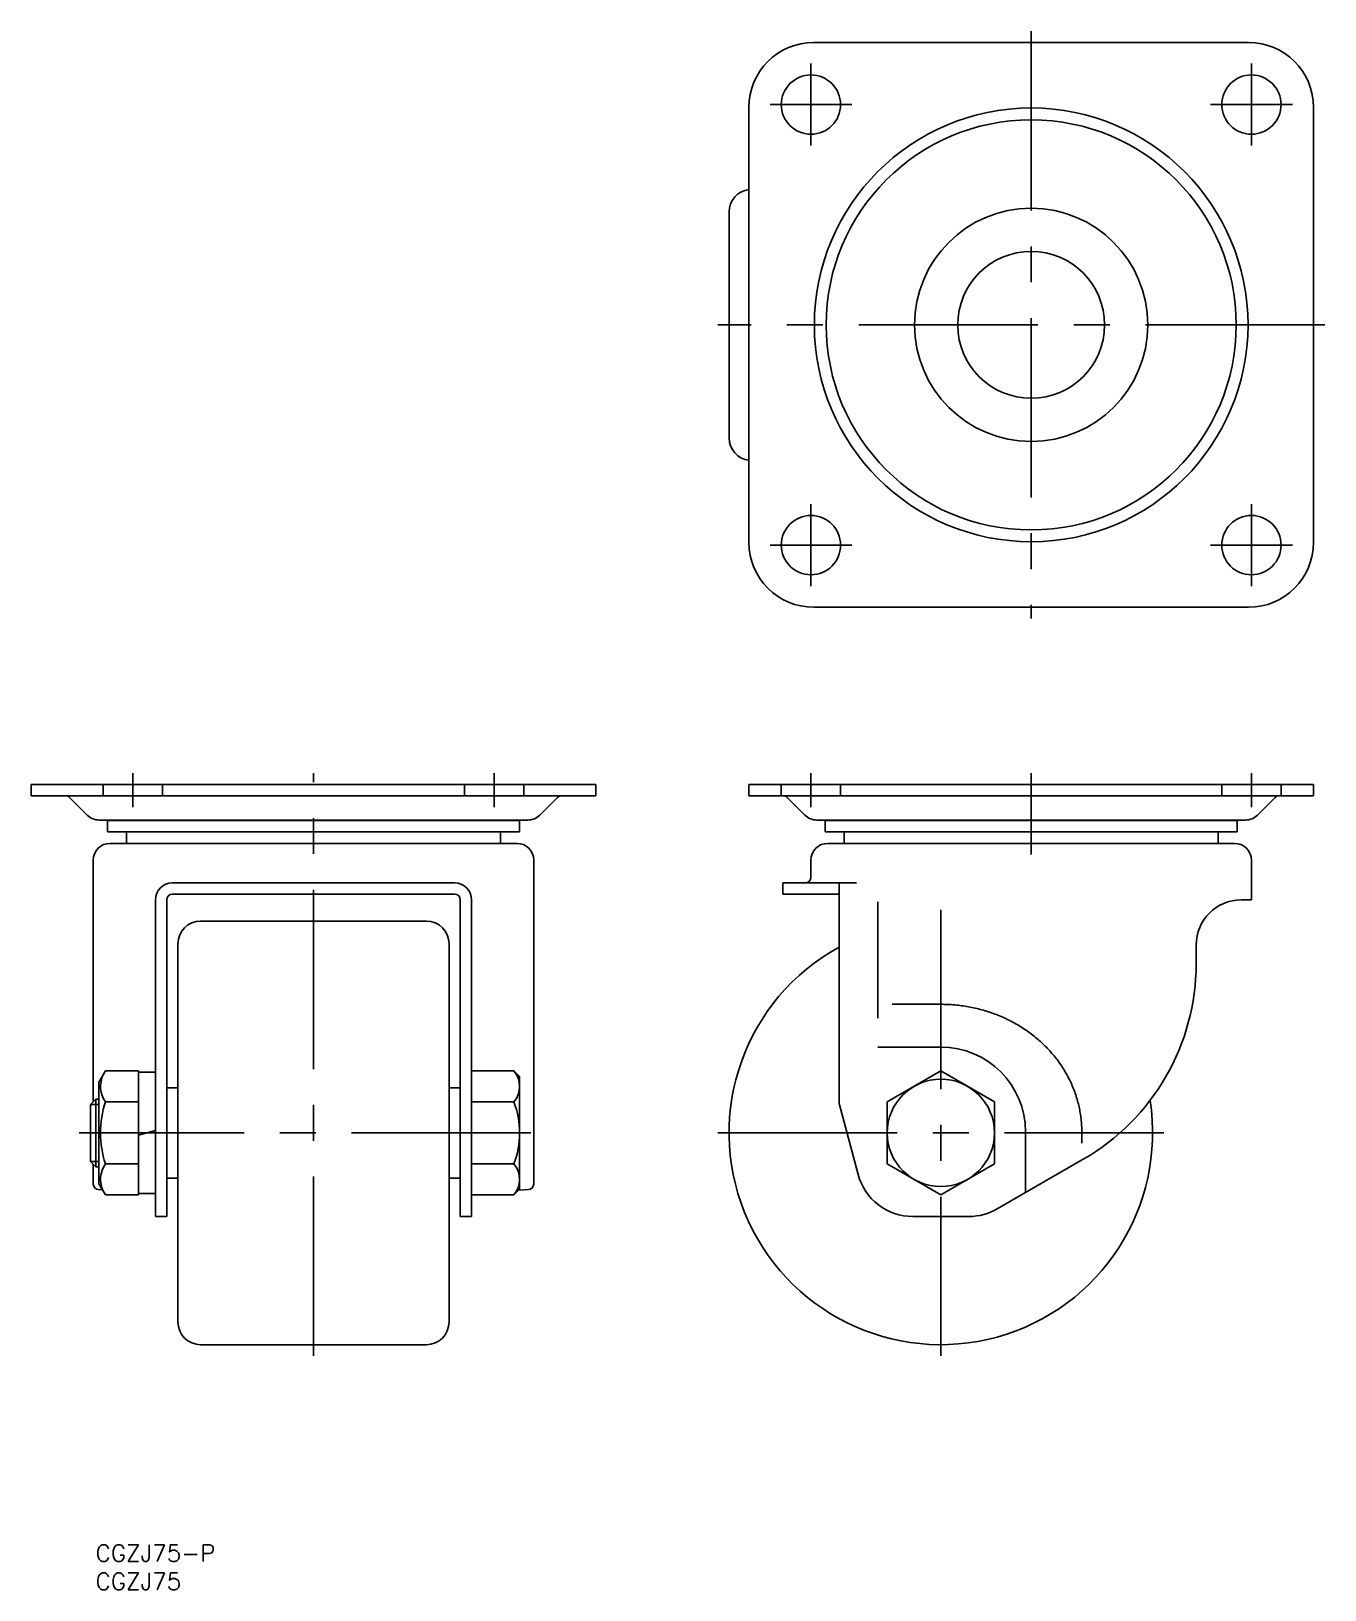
# Model space of a CAD drawing. Extents: x -161 to 68, y -81 to 195.
import ezdxf

# ---------------------------------------------------------------- set-up
doc = ezdxf.new("R2010")
doc.units = 0
doc.linetypes.add('CENTER', pattern=[50.8, 31.75, -6.35, 6.35, -6.35])
doc.linetypes.add('DASHED', pattern=[19.05, 12.7, -6.35])
doc.layers.get('0').update_dxf_attribs({"linetype": 'CONTINUOUS'})
doc.layers.add('CENTER', color=1, linetype='CENTER')
doc.styles.get("Standard").update_dxf_attribs({"font": 'txt.shx', "height": 3, "bigfont": 'bigfont.shx'})

msp = doc.modelspace()

# ---------------------------------------------------------------- linework, layer by layer
at = {"color": 7, "linetype": 'CONTINUOUS'}
for p, q in [((-22.5, 193.07), (54.5, 193.07)), ((-34, 104.57), (-34, 181.57)), ((66, 104.57), (66, 181.57)), ((-37.5, 123.07), (-37.5, 163.07)), ((54.5, 93.07), (-22.5, 93.07)), ((-111.09, 61.7), (-161.09, 61.7)), ((-161.09, 61.7), (-161.09, 59.7)), ((-111.09, 61.7), (-61.09, 61.7)), ((-61.09, 61.7), (-61.09, 59.7)), ((16, 61.7), (-34, 61.7)), ((-34, 61.7), (-34, 59.7)), ((16, 61.7), (66, 61.7)), ((66, 61.7), (66, 59.7)), ((-161.09, 59.7), (-111.09, 59.7)), ((-151.17, 56.28), (-154.29, 59.41)), ((-61.09, 59.7), (-111.09, 59.7)), ((-71.01, 56.28), (-67.88, 59.41)), ((-34, 59.7), (16, 59.7)), ((-24.08, 56.28), (-27.21, 59.41)), ((66, 59.7), (16, 59.7)), ((56.08, 56.28), (59.21, 59.41)), ((-111.09, 55.4), (-149.04, 55.4)), ((-147.59, 55.3), (-147.59, 53.3)), ((-147.1, 55.3), (-147.59, 55.3)), ((-147.59, 55.3), (-111.09, 55.3)), ((-111.09, 55.4), (-73.13, 55.4)), ((-74.59, 55.3), (-111.09, 55.3)), ((-75.07, 55.3), (-74.59, 55.3)), ((-74.59, 55.3), (-74.59, 53.3)), ((16, 55.4), (-21.96, 55.4)), ((-20.5, 55.3), (16, 55.3)), ((-20.01, 55.3), (-20.5, 55.3)), ((-20.5, 55.3), (-20.5, 53.3)), ((16, 55.4), (53.96, 55.4)), ((52.5, 55.3), (16, 55.3)), ((52.01, 55.3), (52.5, 55.3)), ((52.5, 55.3), (52.5, 53.3)), ((-111.09, 53.3), (-147.59, 53.3)), ((-144.18, 53.3), (-144.18, 51.27)), ((-111.09, 53.3), (-74.59, 53.3)), ((-77.99, 53.3), (-77.99, 51.27)), ((16, 53.3), (-20.5, 53.3)), ((-17.09, 53.3), (-17.09, 51.27)), ((16, 53.3), (52.5, 53.3)), ((49.09, 53.3), (49.09, 51.27)), ((-147.09, 51.27), (-75.09, 51.27)), ((16, 51.27), (-20, 51.27)), ((16, 51.27), (52, 51.27)), ((-150.09, 5.55), (-150.09, 48.27)), ((-72.09, 48.27), (-72.09, -9.05)), ((-23, 48.27), (-23, 45.27)), ((55, 48.27), (55, 41.27)), ((-136.09, 44.27), (-86.09, 44.27)), ((-14.94, 44.27), (-28, 44.27)), ((-28, 42.27), (-28, 44.27)), ((-18, 5.2), (-18, 44.27)), ((-86.09, 42.27), (-136.09, 42.27)), ((-18, 42.27), (-28, 42.27)), ((-139.09, -14.8), (-139.09, 41.27)), ((-137.09, 41.27), (-137.09, -14.8)), ((-85.09, -14.8), (-85.09, 41.27)), ((-83.09, 41.27), (-83.09, -14.8)), ((-11.15, 20.3), (-11.15, 40.89)), ((55, 41.27), (53.21, 41.27)), ((-131.09, 37.5), (-91.09, 37.5)), ((-135.09, 0), (-135.09, 33.5)), ((-87.09, 0), (-87.09, 33.5)), ((45.21, 33.27), (45.21, 29.96)), ((-8.62, 22.77), (0, 22.77)), ((-135.09, 21), (-135.09, 21)), ((-11.15, 15.2), (0, 15.2)), ((-147.95, 10.97), (-149.09, 9)), ((-149.09, 0), (-149.09, 9)), ((-142.09, 10.97), (-147.95, 10.97)), ((-142.09, 10.97), (-142.09, -10.75)), ((-142.09, 10.97), (-142.09, -10.97)), ((-142.09, 10.75), (-139.09, 10.75)), ((-75.59, 10.97), (-83.09, 10.97)), ((-74.59, 9.97), (-75.59, 10.97)), ((-74.59, -9.97), (-74.59, 9.97)), ((0, 10.97), (-9.5, 5.48)), ((9.5, 5.48), (0, 10.97)), ((-149.64, 6), (-150.59, 5.05)), ((-149.64, -6), (-149.64, 6)), ((-149.64, 6), (-149.09, 6)), ((-135.09, 8), (-137.09, 8)), ((-87.09, 8), (-85.09, 8)), ((-150.59, -5.05), (-150.59, 5.05)), ((-142.09, 5.48), (-147.95, 5.48)), ((-83.09, 5.48), (-75.59, 5.48)), ((-14.63, -7.39), (-18, 5.2)), ((-9.5, 5.48), (-9.5, -5.48)), ((9.5, -5.48), (9.5, 5.48)), ((-139.09, 0.4), (-142.09, -0.4)), ((-135.09, 0), (-135.09, -33.5)), ((-87.09, 0), (-87.09, -33.5)), ((15, -10.57), (15, 0.2)), ((24.96, 0.2), (24.96, -1.82)), ((-149.09, 0), (-149.09, -9)), ((-142.09, 0), (-142.09, -10.97)), ((-149.64, -6), (-150.59, -5.05)), ((-142.09, -5.48), (-147.95, -5.48)), ((-75.59, -5.48), (-83.09, -5.48)), ((-9.5, -5.48), (0, -10.97)), ((0, -10.97), (9.5, -5.48)), ((25.21, -4.68), (10, -13.46)), ((-150.09, -9.05), (-150.09, -5.55)), ((-150.09, -9.05), (-150.09, -5.55)), ((-149.64, -6), (-149.09, -6)), ((-135.09, -8), (-137.09, -8)), ((-87.09, -8), (-85.09, -8)), ((-148.46, -10.08), (-149.14, -10.05)), ((-148.43, -10.08), (-149.14, -10.05)), ((-147.95, -10.97), (-149.09, -9)), ((-142.09, -10.97), (-147.95, -10.97)), ((-142.09, -10.75), (-139.09, -10.75)), ((-75.59, -10.97), (-83.09, -10.97)), ((-74.59, -9.97), (-75.59, -10.97)), ((-74.75, -10.14), (-73.03, -10.05)), ((-139.09, -14.8), (-137.09, -14.8)), ((-85.09, -14.8), (-83.09, -14.8)), ((-4.97, -14.8), (5, -14.8)), ((-91.09, -37.5), (-131.09, -37.5))]:
    msp.add_line(p, q, dxfattribs=at)
at = {"color": 3, "linetype": 'DASHED'}
for p, q in [((-148.34, 61.7), (-148.34, 59.7)), ((-137.84, 61.7), (-137.84, 59.7)), ((-84.34, 61.7), (-84.34, 59.7)), ((-73.84, 61.7), (-73.84, 59.7)), ((-28.25, 61.7), (-28.25, 59.7)), ((-17.75, 61.7), (-17.75, 59.7)), ((49.75, 61.7), (49.75, 59.7)), ((60.25, 61.7), (60.25, 59.7))]:
    msp.add_line(p, q, dxfattribs=at)
at = {"color": 3, "linetype": 'CONTINUOUS'}
for p, q in [((-149.09, 5.05), (-150.59, 5.05)), ((-150.59, -5.05), (-149.09, -5.05))]:
    msp.add_line(p, q, dxfattribs=at)
at = {"color": 7, "linetype": 'CONTINUOUS'}
msp.add_polyline3d([(24.96, 0.2, 0), (24.95, 0.48, 0), (24.95, 0.75, 0), (24.94, 1.03, 0), (24.93, 1.31, 0), (24.91, 1.58, 0), (24.89, 1.86, 0), (24.86, 2.14, 0), (24.84, 2.41, 0), (24.8, 2.69, 0), (24.77, 2.96, 0), (24.73, 3.24, 0), (24.69, 3.51, 0), (24.64, 3.79, 0), (24.59, 4.06, 0), (24.54, 4.33, 0), (24.48, 4.6, 0), (24.42, 4.87, 0), (24.35, 5.14, 0), (24.28, 5.41, 0), (24.21, 5.68, 0), (24.13, 5.95, 0), (24.05, 6.22, 0), (23.97, 6.49, 0), (23.88, 6.75, 0), (23.79, 7.02, 0), (23.7, 7.28, 0), (23.6, 7.54, 0), (23.5, 7.8, 0), (23.39, 8.06, 0), (23.28, 8.32, 0), (23.17, 8.58, 0), (23.06, 8.84, 0), (22.94, 9.09, 0), (22.82, 9.35, 0), (22.69, 9.6, 0), (22.56, 9.85, 0), (22.43, 10.1, 0), (22.29, 10.35, 0), (22.15, 10.59, 0), (22.01, 10.84, 0), (21.86, 11.08, 0), (21.71, 11.32, 0), (21.56, 11.56, 0), (21.41, 11.8, 0), (21.25, 12.04, 0), (21.08, 12.27, 0), (20.92, 12.51, 0), (20.75, 12.74, 0), (20.58, 12.97, 0), (20.4, 13.19, 0), (20.23, 13.42, 0), (20.05, 13.64, 0), (19.86, 13.86, 0), (19.67, 14.08, 0), (19.48, 14.3, 0), (19.29, 14.52, 0), (19.1, 14.73, 0), (18.9, 14.94, 0), (18.7, 15.15, 0), (18.49, 15.36, 0), (18.28, 15.56, 0), (18.07, 15.76, 0), (17.86, 15.96, 0), (17.65, 16.16, 0), (17.43, 16.35, 0), (17.21, 16.54, 0), (16.99, 16.73, 0), (16.76, 16.92, 0), (16.53, 17.11, 0), (16.3, 17.29, 0), (16.07, 17.47, 0), (15.83, 17.64, 0), (15.59, 17.82, 0), (15.35, 17.99, 0), (15.11, 18.16, 0), (14.87, 18.33, 0), (14.62, 18.49, 0), (14.37, 18.65, 0), (14.12, 18.81, 0), (13.86, 18.96, 0), (13.61, 19.12, 0), (13.35, 19.27, 0), (13.09, 19.41, 0), (12.83, 19.56, 0), (12.57, 19.7, 0), (12.3, 19.84, 0), (12.03, 19.97, 0), (11.76, 20.1, 0), (11.49, 20.23, 0), (11.22, 20.36, 0), (10.95, 20.48, 0), (10.67, 20.6, 0), (10.39, 20.72, 0), (10.11, 20.83, 0), (9.83, 20.94, 0), (9.55, 21.05, 0), (9.27, 21.15, 0), (8.98, 21.25, 0), (8.7, 21.35, 0), (8.41, 21.45, 0), (8.12, 21.54, 0), (7.83, 21.63, 0), (7.54, 21.71, 0), (7.24, 21.8, 0), (6.95, 21.87, 0), (6.66, 21.95, 0), (6.36, 22.02, 0), (6.06, 22.09, 0), (5.77, 22.16, 0), (5.47, 22.22, 0), (5.17, 22.28, 0), (4.87, 22.33, 0), (4.57, 22.39, 0), (4.27, 22.43, 0), (3.96, 22.48, 0), (3.66, 22.52, 0), (3.36, 22.56, 0), (3.05, 22.6, 0), (2.75, 22.63, 0), (2.45, 22.66, 0), (2.14, 22.68, 0), (1.84, 22.71, 0), (1.53, 22.72, 0), (1.22, 22.74, 0), (0.92, 22.75, 0), (0.61, 22.76, 0), (0.31, 22.77, 0), (0, 22.77, 0)], dxfattribs=at)
for centre, radius in [((-23, 182.07), 5.25), ((55, 182.07), 5.25), ((16, 143.07), 38.4), ((16, 143.07), 36.3), ((16, 143.07), 20.65), ((16, 143.07), 13), ((-23, 104.07), 5.25), ((55, 104.07), 5.25), ((0, 0), 9.5)]:
    msp.add_circle(centre, radius, dxfattribs=at)
for centre, radius, start, end in [((-22.5, 181.57), 11.5, 90, 180), ((54.5, 181.57), 11.5, 0, 90), ((-33.5, 163.07), 4, 97.1808, 180), ((-33.5, 123.07), 4, 180, 262.8192), ((-22.5, 104.57), 11.5, 180, 270), ((54.5, 104.57), 11.5, 270, 0), ((-155, 58.7), 1, 45, 90), ((-67.17, 58.7), 1, 90, 135), ((-27.91, 58.7), 1, 45, 90), ((59.91, 58.7), 1, 90, 135), ((-149.04, 58.4), 3, 225, 270), ((-147.1, 56.3), 1, 270, 295.8419), ((-75.07, 56.3), 1, 244.1581, 270), ((-73.13, 58.4), 3, 270, 315), ((-21.96, 58.4), 3, 225, 270), ((-20.01, 56.3), 1, 270, 295.8419), ((52.01, 56.3), 1, 244.1581, 270), ((53.96, 58.4), 3, 270, 315), ((-147.09, 48.27), 3, 90, 180), ((-75.09, 48.27), 3, 0, 90), ((-20, 48.27), 3, 90, 180), ((52, 48.27), 3, 0, 90), ((-136.09, 41.27), 3, 90, 180), ((-86.09, 41.27), 3, 0, 90), ((-24, 45.27), 1, 270, 0), ((-136.09, 41.27), 1, 90, 180), ((-86.09, 41.27), 1, 0, 90), ((53.21, 33.27), 8, 90, 180), ((-131.09, 33.5), 4, 90, 180), ((-91.09, 33.5), 4, 0, 90), ((0, 0), 37.5, 118.6854, 8.829), ((5.21, 29.96), 40, 300, 0), ((0, 0.2), 15, 0, 90), ((-143.94, 8.23), 4.86, 154.3842, 214.3842), ((-78.85, 8.23), 4.26, 319.932, 40.068), ((-130.65, 0), 18.15, 162.412, 180), ((-90.13, 0), 15.54, 339.3345, 20.6655), ((-130.65, 0), 18.15, 180, 197.588), ((-143.94, -8.23), 4.86, 145.6158, 205.6158), ((-78.85, -8.23), 4.26, 319.932, 40.068), ((-4.97, -4.8), 10, 195, 270), ((-149.09, -9.05), 1, 180, 266.9955), ((-149.09, -9.05), 1, 180, 266.9955), ((-73.09, -9.05), 1, 273.0045, 0), ((5, -4.8), 10, 270, 300), ((-131.09, -33.5), 4, 180, 270), ((-91.09, -33.5), 4, 270, 0)]:
    msp.add_arc(centre, radius, start, end, dxfattribs=at)
at = {"layer": 'CENTER', "color": 1, "linetype": 'CENTER'}
for p, q in [((16, 195.07), (16, 91.07)), ((-23, 174.82), (-23, 189.32)), ((55, 174.82), (55, 189.32)), ((-15.75, 182.07), (-30.25, 182.07)), ((47.75, 182.07), (62.25, 182.07)), ((68, 143.07), (-39.5, 143.07)), ((-23, 111.32), (-23, 96.82)), ((55, 111.32), (55, 96.82)), ((-15.75, 104.07), (-30.25, 104.07)), ((47.75, 104.07), (62.25, 104.07)), ((-143.09, 57.7), (-143.09, 63.7)), ((-111.09, -39.5), (-111.09, 63.7)), ((-79.09, 57.7), (-79.09, 63.7)), ((-23, 63.7), (-23, 57.7)), ((16, 63.7), (16, 49.27)), ((55, 63.7), (55, 57.7)), ((0, 39.5), (0, -39.5)), ((-72.59, 0), (-152.59, 0)), ((-39.5, 0), (39.5, 0))]:
    msp.add_line(p, q, dxfattribs=at)

# ---------------------------------------------------------------- texts
at = {"color": 7, "linetype": 'CONTINUOUS'}
for s, p in [('CGZJ75-P', (-149.68, -75.91)), ('CGZJ75', (-149.68, -80.91))]:
    msp.add_text(s, height=3, dxfattribs=at).set_placement(p)

doc.saveas('drawing.dxf')
